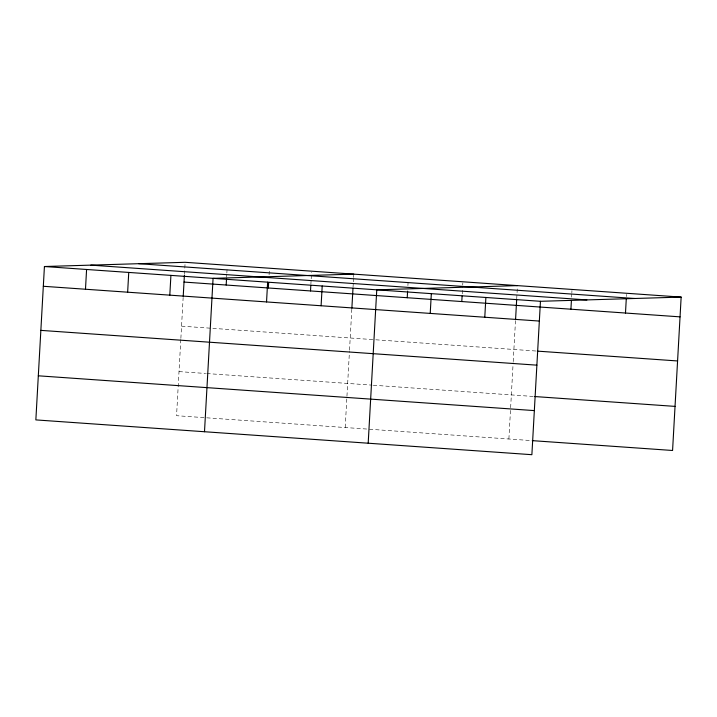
<?xml version="1.0" encoding="UTF-8"?>
<svg xmlns="http://www.w3.org/2000/svg" width="717" height="717" viewBox="0 0 717 717"><rect width="100%" height="100%" fill="white"/><g stroke="black" fill="none" stroke-linecap="round" stroke-linejoin="round"><path stroke-width="0.54" stroke-dasharray="3.58 2.69" d="M180.809 339.464L176.552 415.699L531.154 440.57M180.872 338.352L183.158 297.501M184.448 274.387L185.067 263.408M226.608 277.345L226.796 274.046M226.859 272.953L227.038 269.655M269.081 274.808L269.386 269.323M310.873 284.353L311.124 279.962M311.178 278.868L311.545 272.281M345.2 427.52L349.457 351.294M349.52 350.183L351.805 309.332M353.033 287.311L353.284 282.919M353.347 281.826L353.526 278.528M353.589 277.434L353.714 275.238M407.91 285.653L408.09 282.355M462.223 293.871L462.653 286.182M462.716 285.088L462.841 282.892M508.882 439.001L513.148 362.775M513.211 361.664L515.496 320.813M516.724 298.792L517.396 286.719M571.592 297.134L571.781 293.836M571.843 292.742L571.96 290.546M626.407 296.569L626.524 294.373M181.553 326.163L374.704 339.715M375.816 339.795L536.164 351.034M179.017 371.603L205.645 373.467M206.756 373.548L372.159 385.146M373.27 385.226L533.618 396.474"/><path stroke-width="1.08" d="M681.15 297.098L185.12 262.305L44.427 266.518L35.85 419.902L531.88 454.695L540.448 301.301L681.15 297.098L672.573 450.482L532.274 440.641M85.484 289.238L86.587 269.475M127.644 292.195L128.746 272.433M169.804 295.153L170.915 275.391M183.22 296.399L184.386 275.48M204.497 431.733L213.074 278.348L353.777 274.136M226.178 285.025L226.554 278.438M266.536 301.938L267.638 282.166M268.346 287.983L268.651 282.498M310.506 290.941L310.811 285.456M321.099 305.756L322.202 285.993M351.868 308.229L352.979 288.413M368.188 443.214L376.766 289.82L517.459 285.617M407.229 297.725L407.597 291.138M430.218 313.41L431.329 293.647M461.793 301.552L462.098 296.067M484.782 317.237L485.884 297.474M515.559 319.71L516.661 299.894M570.92 309.206L571.413 300.423M625.484 313.033L626.282 298.765M138.695 263.695L634.715 298.487M90.853 265.129L586.882 299.921M44.427 266.518L540.448 301.301M184.018 282.068L680.048 316.86M43.325 286.28L539.345 321.064M537.275 351.115L677.583 360.956M40.851 330.376L536.881 365.159M534.739 396.546L675.038 406.387M38.315 375.807L534.344 410.599"/></g></svg>
